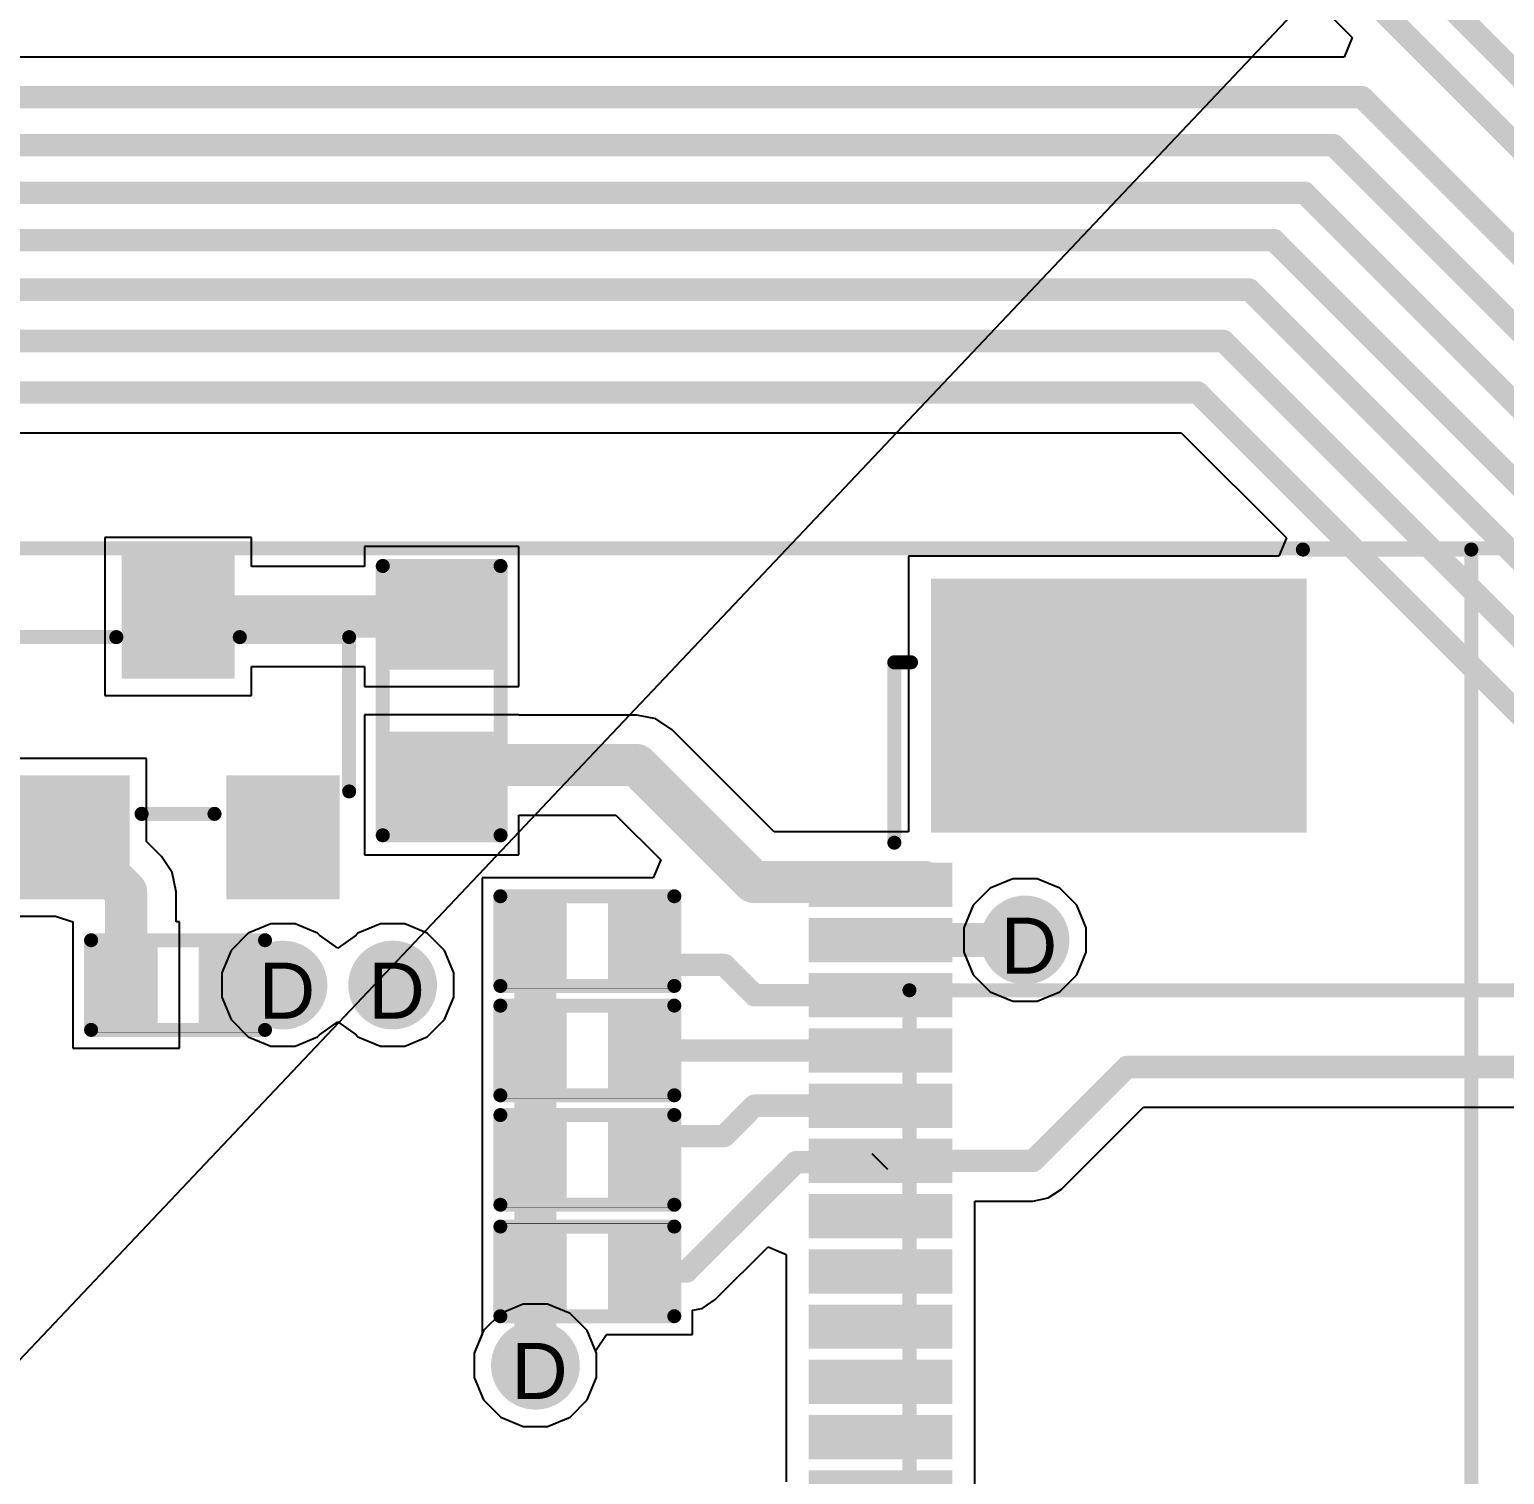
# Model space of a CAD drawing. Header units: inches. Extents: x 0 to 5032, y 0 to 5323.
# Drawn here: x 44.05 to 57.4, y 48.3 to 61.39 of the extents above; entities that cross this region are included whole.
import ezdxf

# ---------------------------------------------------------------- set-up
doc = ezdxf.new("R2010")
doc.units = ezdxf.units.IN
for name, color, linetype in [('Bottom Layer', 5, 'Continuous'), ('Bottom Solder', 6, 'Continuous'), ('Dimension', 6, 'Continuous'), ('Drill Drawing', 1, 'Continuous'), ('Layer 1', 16, 'Continuous'), ('Layer 2', 76, 'Continuous'), ('Top Layer', 1, 'Continuous'), ('Top Overlay', 2, 'Continuous'), ('Top Paste', 8, 'Continuous'), ('Top Solder', 216, 'Continuous'), ('Via Holes', 16, 'Continuous')]:
    doc.layers.add(name, color=color, linetype=linetype)
doc.styles.add('Arial', font='', dxfattribs={"height": 0.2})
doc.styles.get('Arial').set_extended_font_data('Arial')

# ---------------------------------------------------------------- blocks, each defined once
blk = doc.blocks.new('R___0402_382')
at = {"layer": 'Top Layer'}
for points in [[(-0.699, -0.318), (-0.699, 0.318), (-0.241, 0.318), (-0.241, -0.318)], [(0.241, -0.318), (0.241, 0.318), (0.699, 0.318), (0.699, -0.318)]]:
    blk.add_hatch(color=1, dxfattribs=at).paths.add_polyline_path(points)
at = {"layer": 'Top Paste'}
for points in [[(-0.699, -0.318), (-0.699, 0.318), (-0.241, 0.318), (-0.241, -0.318)], [(0.241, -0.318), (0.241, 0.318), (0.699, 0.318), (0.699, -0.318)]]:
    blk.add_hatch(color=8, dxfattribs=at).paths.add_polyline_path(points)
at = {"layer": 'Top Solder'}
for points in [[(-0.754, -0.373), (-0.754, 0.373), (-0.186, 0.373), (-0.186, -0.373)], [(0.186, -0.373), (0.186, 0.373), (0.754, 0.373), (0.754, -0.373)]]:
    blk.add_hatch(color=216, dxfattribs=at).paths.add_polyline_path(points)
at = {"layer": 'Top Overlay'}
for points in [[(-0.787, -0.406, 0.127, 0.127, 0), (-0.787, 0.406, 0.127, 0.127, 0)], [(-0.787, 0.406, 0.127, 0.127, 0), (0.787, 0.406, 0.127, 0.127, 0)], [(0.787, -0.406, 0.127, 0.127, 0), (0.787, 0.406, 0.127, 0.127, 0)], [(-0.787, -0.406, 0.127, 0.127, 0), (0.787, -0.406, 0.127, 0.127, 0)], [(-0.813, -0.432, 0.00323, 0.00323, 0), (0.813, -0.432, 0.00323, 0.00323, 0)]]:
    blk.add_lwpolyline(points, format="xyseb", dxfattribs=at)
for points in [[(-0.819, 0.406, 0.0635, 0.0635, 1), (-0.756, 0.406, 0.0635, 0.0635, 1)], [(-0.819, 0.406, 0.0635, 0.0635, 1), (-0.756, 0.406, 0.0635, 0.0635, 1)], [(0.756, 0.406, 0.0635, 0.0635, 1), (0.819, 0.406, 0.0635, 0.0635, 1)], [(0.756, 0.406, 0.0635, 0.0635, 1), (0.819, 0.406, 0.0635, 0.0635, 1)], [(-0.819, -0.406, 0.0635, 0.0635, 1), (-0.756, -0.406, 0.0635, 0.0635, 1)], [(-0.819, -0.406, 0.0635, 0.0635, 1), (-0.756, -0.406, 0.0635, 0.0635, 1)], [(0.756, -0.406, 0.0635, 0.0635, 1), (0.819, -0.406, 0.0635, 0.0635, 1)], [(0.756, -0.406, 0.0635, 0.0635, 1), (0.819, -0.406, 0.0635, 0.0635, 1)], [(-0.814, -0.432, 0.00161, 0.00161, 1), (-0.812, -0.432, 0.00161, 0.00161, 1)], [(0.812, -0.432, 0.00161, 0.00161, 1), (0.814, -0.432, 0.00161, 0.00161, 1)]]:
    blk.add_lwpolyline(points, format="xyseb", close=True, dxfattribs=at)
blk = doc.blocks.new('R___0603_387')
at = {"layer": 'Top Layer'}
for points in [[(-0.381, 0.4445), (-0.381, -0.4445), (-1.143, -0.4445), (-1.143, 0.4445)], [(1.143, 0.4445), (1.143, -0.4445), (0.381, -0.4445), (0.381, 0.4445)]]:
    blk.add_hatch(color=1, dxfattribs=at).paths.add_polyline_path(points)
at = {"layer": 'Top Paste'}
for points in [[(-0.381, 0.4445), (-0.381, -0.4445), (-1.143, -0.4445), (-1.143, 0.4445)], [(1.143, 0.4445), (1.143, -0.4445), (0.381, -0.4445), (0.381, 0.4445)]]:
    blk.add_hatch(color=8, dxfattribs=at).paths.add_polyline_path(points)
at = {"layer": 'Top Solder'}
for points in [[(-0.2794, 0.5461), (-0.2794, -0.5461), (-1.2446, -0.5461), (-1.2446, 0.5461)], [(1.2446, 0.5461), (1.2446, -0.5461), (0.2794, -0.5461), (0.2794, 0.5461)]]:
    blk.add_hatch(color=216, dxfattribs=at).paths.add_polyline_path(points)
at = {"layer": 'Top Overlay'}
for points in [[(1.2192, 0.5334, 0.127, 0.127, 0), (-1.2192, 0.5334, 0.127, 0.127, 0)], [(-1.2192, -0.5334, 0.127, 0.127, 0), (-1.2192, 0.5334, 0.127, 0.127, 0)], [(1.2192, -0.5334, 0.127, 0.127, 0), (1.2192, 0.5334, 0.127, 0.127, 0)], [(1.2192, -0.5334, 0.127, 0.127, 0), (-1.2192, -0.5334, 0.127, 0.127, 0)]]:
    blk.add_lwpolyline(points, format="xyseb", dxfattribs=at)
for points in [[(-1.25095, 0.5334, 0.0635, 0.0635, 1), (-1.18745, 0.5334, 0.0635, 0.0635, 1)], [(-1.25095, 0.5334, 0.0635, 0.0635, 1), (-1.18745, 0.5334, 0.0635, 0.0635, 1)], [(1.18745, 0.5334, 0.0635, 0.0635, 1), (1.25095, 0.5334, 0.0635, 0.0635, 1)], [(1.18745, 0.5334, 0.0635, 0.0635, 1), (1.25095, 0.5334, 0.0635, 0.0635, 1)], [(-1.25095, -0.5334, 0.0635, 0.0635, 1), (-1.18745, -0.5334, 0.0635, 0.0635, 1)], [(-1.25095, -0.5334, 0.0635, 0.0635, 1), (-1.18745, -0.5334, 0.0635, 0.0635, 1)], [(1.18745, -0.5334, 0.0635, 0.0635, 1), (1.25095, -0.5334, 0.0635, 0.0635, 1)], [(1.18745, -0.5334, 0.0635, 0.0635, 1), (1.25095, -0.5334, 0.0635, 0.0635, 1)]]:
    blk.add_lwpolyline(points, format="xyseb", close=True, dxfattribs=at)
blk = doc.blocks.new('R___0402_389')
at = {"layer": 'Top Layer'}
for points in [[(-0.699, -0.318), (-0.699, 0.318), (-0.241, 0.318), (-0.241, -0.318)], [(0.241, -0.318), (0.241, 0.318), (0.699, 0.318), (0.699, -0.318)]]:
    blk.add_hatch(color=1, dxfattribs=at).paths.add_polyline_path(points)
at = {"layer": 'Top Paste'}
for points in [[(-0.699, -0.318), (-0.699, 0.318), (-0.241, 0.318), (-0.241, -0.318)], [(0.241, -0.318), (0.241, 0.318), (0.699, 0.318), (0.699, -0.318)]]:
    blk.add_hatch(color=8, dxfattribs=at).paths.add_polyline_path(points)
at = {"layer": 'Top Solder'}
for points in [[(-0.754, -0.373), (-0.754, 0.373), (-0.186, 0.373), (-0.186, -0.373)], [(0.186, -0.373), (0.186, 0.373), (0.754, 0.373), (0.754, -0.373)]]:
    blk.add_hatch(color=216, dxfattribs=at).paths.add_polyline_path(points)
at = {"layer": 'Top Overlay'}
for points in [[(-0.787, -0.406, 0.127, 0.127, 0), (-0.787, 0.406, 0.127, 0.127, 0)], [(-0.787, 0.406, 0.127, 0.127, 0), (0.787, 0.406, 0.127, 0.127, 0)], [(0.787, -0.406, 0.127, 0.127, 0), (0.787, 0.406, 0.127, 0.127, 0)], [(-0.787, -0.406, 0.127, 0.127, 0), (0.787, -0.406, 0.127, 0.127, 0)], [(-0.813, -0.432, 0.00323, 0.00323, 0), (0.813, -0.432, 0.00323, 0.00323, 0)]]:
    blk.add_lwpolyline(points, format="xyseb", dxfattribs=at)
for points in [[(-0.819, 0.406, 0.0635, 0.0635, 1), (-0.756, 0.406, 0.0635, 0.0635, 1)], [(-0.819, 0.406, 0.0635, 0.0635, 1), (-0.756, 0.406, 0.0635, 0.0635, 1)], [(0.756, 0.406, 0.0635, 0.0635, 1), (0.819, 0.406, 0.0635, 0.0635, 1)], [(0.756, 0.406, 0.0635, 0.0635, 1), (0.819, 0.406, 0.0635, 0.0635, 1)], [(-0.819, -0.406, 0.0635, 0.0635, 1), (-0.756, -0.406, 0.0635, 0.0635, 1)], [(-0.819, -0.406, 0.0635, 0.0635, 1), (-0.756, -0.406, 0.0635, 0.0635, 1)], [(0.756, -0.406, 0.0635, 0.0635, 1), (0.819, -0.406, 0.0635, 0.0635, 1)], [(0.756, -0.406, 0.0635, 0.0635, 1), (0.819, -0.406, 0.0635, 0.0635, 1)], [(-0.814, -0.432, 0.00161, 0.00161, 1), (-0.812, -0.432, 0.00161, 0.00161, 1)], [(0.812, -0.432, 0.00161, 0.00161, 1), (0.814, -0.432, 0.00161, 0.00161, 1)]]:
    blk.add_lwpolyline(points, format="xyseb", close=True, dxfattribs=at)
blk = doc.blocks.new('R___0402_390')
at = {"layer": 'Top Layer'}
for points in [[(-0.699, -0.318), (-0.699, 0.318), (-0.241, 0.318), (-0.241, -0.318)], [(0.241, -0.318), (0.241, 0.318), (0.699, 0.318), (0.699, -0.318)]]:
    blk.add_hatch(color=1, dxfattribs=at).paths.add_polyline_path(points)
at = {"layer": 'Top Paste'}
for points in [[(-0.699, -0.318), (-0.699, 0.318), (-0.241, 0.318), (-0.241, -0.318)], [(0.241, -0.318), (0.241, 0.318), (0.699, 0.318), (0.699, -0.318)]]:
    blk.add_hatch(color=8, dxfattribs=at).paths.add_polyline_path(points)
at = {"layer": 'Top Solder'}
for points in [[(-0.754, -0.373), (-0.754, 0.373), (-0.186, 0.373), (-0.186, -0.373)], [(0.186, -0.373), (0.186, 0.373), (0.754, 0.373), (0.754, -0.373)]]:
    blk.add_hatch(color=216, dxfattribs=at).paths.add_polyline_path(points)
at = {"layer": 'Top Overlay'}
for points in [[(-0.787, -0.406, 0.127, 0.127, 0), (-0.787, 0.406, 0.127, 0.127, 0)], [(-0.787, 0.406, 0.127, 0.127, 0), (0.787, 0.406, 0.127, 0.127, 0)], [(0.787, -0.406, 0.127, 0.127, 0), (0.787, 0.406, 0.127, 0.127, 0)], [(-0.787, -0.406, 0.127, 0.127, 0), (0.787, -0.406, 0.127, 0.127, 0)], [(-0.813, -0.432, 0.00323, 0.00323, 0), (0.813, -0.432, 0.00323, 0.00323, 0)]]:
    blk.add_lwpolyline(points, format="xyseb", dxfattribs=at)
for points in [[(-0.819, 0.406, 0.0635, 0.0635, 1), (-0.756, 0.406, 0.0635, 0.0635, 1)], [(-0.819, 0.406, 0.0635, 0.0635, 1), (-0.756, 0.406, 0.0635, 0.0635, 1)], [(0.756, 0.406, 0.0635, 0.0635, 1), (0.819, 0.406, 0.0635, 0.0635, 1)], [(0.756, 0.406, 0.0635, 0.0635, 1), (0.819, 0.406, 0.0635, 0.0635, 1)], [(-0.819, -0.406, 0.0635, 0.0635, 1), (-0.756, -0.406, 0.0635, 0.0635, 1)], [(-0.819, -0.406, 0.0635, 0.0635, 1), (-0.756, -0.406, 0.0635, 0.0635, 1)], [(0.756, -0.406, 0.0635, 0.0635, 1), (0.819, -0.406, 0.0635, 0.0635, 1)], [(0.756, -0.406, 0.0635, 0.0635, 1), (0.819, -0.406, 0.0635, 0.0635, 1)], [(-0.814, -0.432, 0.00161, 0.00161, 1), (-0.812, -0.432, 0.00161, 0.00161, 1)], [(0.812, -0.432, 0.00161, 0.00161, 1), (0.814, -0.432, 0.00161, 0.00161, 1)]]:
    blk.add_lwpolyline(points, format="xyseb", close=True, dxfattribs=at)
blk = doc.blocks.new('R___0402_391')
at = {"layer": 'Top Layer'}
for points in [[(-0.699, -0.318), (-0.699, 0.318), (-0.241, 0.318), (-0.241, -0.318)], [(0.241, -0.318), (0.241, 0.318), (0.699, 0.318), (0.699, -0.318)]]:
    blk.add_hatch(color=1, dxfattribs=at).paths.add_polyline_path(points)
at = {"layer": 'Top Paste'}
for points in [[(-0.699, -0.318), (-0.699, 0.318), (-0.241, 0.318), (-0.241, -0.318)], [(0.241, -0.318), (0.241, 0.318), (0.699, 0.318), (0.699, -0.318)]]:
    blk.add_hatch(color=8, dxfattribs=at).paths.add_polyline_path(points)
at = {"layer": 'Top Solder'}
for points in [[(-0.754, -0.373), (-0.754, 0.373), (-0.186, 0.373), (-0.186, -0.373)], [(0.186, -0.373), (0.186, 0.373), (0.754, 0.373), (0.754, -0.373)]]:
    blk.add_hatch(color=216, dxfattribs=at).paths.add_polyline_path(points)
at = {"layer": 'Top Overlay'}
for points in [[(-0.787, -0.406, 0.127, 0.127, 0), (-0.787, 0.406, 0.127, 0.127, 0)], [(-0.787, 0.406, 0.127, 0.127, 0), (0.787, 0.406, 0.127, 0.127, 0)], [(0.787, -0.406, 0.127, 0.127, 0), (0.787, 0.406, 0.127, 0.127, 0)], [(-0.787, -0.406, 0.127, 0.127, 0), (0.787, -0.406, 0.127, 0.127, 0)], [(-0.813, -0.432, 0.00323, 0.00323, 0), (0.813, -0.432, 0.00323, 0.00323, 0)]]:
    blk.add_lwpolyline(points, format="xyseb", dxfattribs=at)
for points in [[(-0.819, 0.406, 0.0635, 0.0635, 1), (-0.756, 0.406, 0.0635, 0.0635, 1)], [(-0.819, 0.406, 0.0635, 0.0635, 1), (-0.756, 0.406, 0.0635, 0.0635, 1)], [(0.756, 0.406, 0.0635, 0.0635, 1), (0.819, 0.406, 0.0635, 0.0635, 1)], [(0.756, 0.406, 0.0635, 0.0635, 1), (0.819, 0.406, 0.0635, 0.0635, 1)], [(-0.819, -0.406, 0.0635, 0.0635, 1), (-0.756, -0.406, 0.0635, 0.0635, 1)], [(-0.819, -0.406, 0.0635, 0.0635, 1), (-0.756, -0.406, 0.0635, 0.0635, 1)], [(0.756, -0.406, 0.0635, 0.0635, 1), (0.819, -0.406, 0.0635, 0.0635, 1)], [(0.756, -0.406, 0.0635, 0.0635, 1), (0.819, -0.406, 0.0635, 0.0635, 1)], [(-0.814, -0.432, 0.00161, 0.00161, 1), (-0.812, -0.432, 0.00161, 0.00161, 1)], [(0.812, -0.432, 0.00161, 0.00161, 1), (0.814, -0.432, 0.00161, 0.00161, 1)]]:
    blk.add_lwpolyline(points, format="xyseb", close=True, dxfattribs=at)
blk = doc.blocks.new('R___0402_392')
at = {"layer": 'Top Layer'}
for points in [[(-0.699, -0.318), (-0.699, 0.318), (-0.241, 0.318), (-0.241, -0.318)], [(0.241, -0.318), (0.241, 0.318), (0.699, 0.318), (0.699, -0.318)]]:
    blk.add_hatch(color=1, dxfattribs=at).paths.add_polyline_path(points)
at = {"layer": 'Top Paste'}
for points in [[(-0.699, -0.318), (-0.699, 0.318), (-0.241, 0.318), (-0.241, -0.318)], [(0.241, -0.318), (0.241, 0.318), (0.699, 0.318), (0.699, -0.318)]]:
    blk.add_hatch(color=8, dxfattribs=at).paths.add_polyline_path(points)
at = {"layer": 'Top Solder'}
for points in [[(-0.754, -0.373), (-0.754, 0.373), (-0.186, 0.373), (-0.186, -0.373)], [(0.186, -0.373), (0.186, 0.373), (0.754, 0.373), (0.754, -0.373)]]:
    blk.add_hatch(color=216, dxfattribs=at).paths.add_polyline_path(points)
at = {"layer": 'Top Overlay'}
for points in [[(-0.787, 0.406, 0.127, 0.127, 0), (-0.787, -0.406, 0.127, 0.127, 0)], [(0.787, 0.406, 0.127, 0.127, 0), (-0.787, 0.406, 0.127, 0.127, 0)], [(0.787, 0.406, 0.127, 0.127, 0), (0.787, -0.406, 0.127, 0.127, 0)], [(0.787, -0.406, 0.127, 0.127, 0), (-0.787, -0.406, 0.127, 0.127, 0)], [(0.813, -0.432, 0.00323, 0.00323, 0), (-0.813, -0.432, 0.00323, 0.00323, 0)]]:
    blk.add_lwpolyline(points, format="xyseb", dxfattribs=at)
for points in [[(-0.819, 0.406, 0.0635, 0.0635, 1), (-0.756, 0.406, 0.0635, 0.0635, 1)], [(-0.819, 0.406, 0.0635, 0.0635, 1), (-0.756, 0.406, 0.0635, 0.0635, 1)], [(0.756, 0.406, 0.0635, 0.0635, 1), (0.819, 0.406, 0.0635, 0.0635, 1)], [(0.756, 0.406, 0.0635, 0.0635, 1), (0.819, 0.406, 0.0635, 0.0635, 1)], [(-0.819, -0.406, 0.0635, 0.0635, 1), (-0.756, -0.406, 0.0635, 0.0635, 1)], [(-0.819, -0.406, 0.0635, 0.0635, 1), (-0.756, -0.406, 0.0635, 0.0635, 1)], [(0.756, -0.406, 0.0635, 0.0635, 1), (0.819, -0.406, 0.0635, 0.0635, 1)], [(0.756, -0.406, 0.0635, 0.0635, 1), (0.819, -0.406, 0.0635, 0.0635, 1)], [(-0.814, -0.432, 0.00161, 0.00161, 1), (-0.812, -0.432, 0.00161, 0.00161, 1)], [(0.812, -0.432, 0.00161, 0.00161, 1), (0.814, -0.432, 0.00161, 0.00161, 1)]]:
    blk.add_lwpolyline(points, format="xyseb", close=True, dxfattribs=at)
blk = doc.blocks.new('S___23_423')
at = {"layer": 'Top Layer'}
for points in [[(-0.41, 1.46), (0.41, 1.46), (0.41, 0.54), (-0.41, 0.54)], [(-1.36, -0.54), (-0.54, -0.54), (-0.54, -1.46), (-1.36, -1.46)], [(0.54, -0.54), (1.36, -0.54), (1.36, -1.46), (0.54, -1.46)]]:
    blk.add_hatch(color=1, dxfattribs=at).paths.add_polyline_path(points)
at = {"layer": 'Top Paste'}
for points in [[(-0.41, 1.46), (0.41, 1.46), (0.41, 0.54), (-0.41, 0.54)], [(-1.36, -0.54), (-0.54, -0.54), (-0.54, -1.46), (-1.36, -1.46)], [(0.54, -0.54), (1.36, -0.54), (1.36, -1.46), (0.54, -1.46)]]:
    blk.add_hatch(color=8, dxfattribs=at).paths.add_polyline_path(points)
at = {"layer": 'Top Solder'}
for points in [[(-0.512, 1.562), (0.512, 1.562), (0.512, 0.438), (-0.512, 0.438)], [(-1.462, -0.438), (-0.438, -0.438), (-0.438, -1.562), (-1.462, -1.562)], [(0.438, -0.438), (1.462, -0.438), (1.462, -1.562), (0.438, -1.562)]]:
    blk.add_hatch(color=216, dxfattribs=at).paths.add_polyline_path(points)
at = {"layer": 'Top Overlay'}
for points in [[(-1.549, -0.584, 0.127, 0.127, 0), (-1.549, 0.813, 0.127, 0.127, 0)], [(-1.549, 0.813, 0.127, 0.127, 0), (-0.559, 0.813, 0.127, 0.127, 0)], [(0.559, 0.813, 0.127, 0.127, 0), (1.549, 0.813, 0.127, 0.127, 0)], [(1.549, -0.584, 0.127, 0.127, 0), (1.549, 0.813, 0.127, 0.127, 0)], [(-0.33, -0.787, 0.127, 0.127, 0), (0.33, -0.787, 0.127, 0.127, 0)], [(-1.676, -1.041, 0.127, 0.127, 0), (-1.549, -1.168, 0.127, 0.127, 0)], [(-1.676, -1.295, 0.127, 0.127, 0), (-1.676, -1.041, 0.127, 0.127, 0)], [(-1.676, -1.295, 0.127, 0.127, 0), (-1.549, -1.168, 0.127, 0.127, 0)]]:
    blk.add_lwpolyline(points, format="xyseb", dxfattribs=at)
for points in [[(-1.581, 0.813, 0.0635, 0.0635, 1), (-1.518, 0.813, 0.0635, 0.0635, 1)], [(-1.581, 0.813, 0.0635, 0.0635, 1), (-1.518, 0.813, 0.0635, 0.0635, 1)], [(-0.591, 0.813, 0.0635, 0.0635, 1), (-0.527, 0.813, 0.0635, 0.0635, 1)], [(0.527, 0.813, 0.0635, 0.0635, 1), (0.591, 0.813, 0.0635, 0.0635, 1)], [(1.518, 0.813, 0.0635, 0.0635, 1), (1.581, 0.813, 0.0635, 0.0635, 1)], [(1.518, 0.813, 0.0635, 0.0635, 1), (1.581, 0.813, 0.0635, 0.0635, 1)], [(-1.581, -0.584, 0.0635, 0.0635, 1), (-1.518, -0.584, 0.0635, 0.0635, 1)], [(1.518, -0.584, 0.0635, 0.0635, 1), (1.581, -0.584, 0.0635, 0.0635, 1)], [(-0.362, -0.787, 0.0635, 0.0635, 1), (-0.298, -0.787, 0.0635, 0.0635, 1)], [(0.298, -0.787, 0.0635, 0.0635, 1), (0.362, -0.787, 0.0635, 0.0635, 1)], [(-1.708, -1.041, 0.0635, 0.0635, 1), (-1.645, -1.041, 0.0635, 0.0635, 1)], [(-1.708, -1.041, 0.0635, 0.0635, 1), (-1.645, -1.041, 0.0635, 0.0635, 1)], [(-1.581, -1.168, 0.0635, 0.0635, 1), (-1.518, -1.168, 0.0635, 0.0635, 1)], [(-1.581, -1.168, 0.0635, 0.0635, 1), (-1.518, -1.168, 0.0635, 0.0635, 1)], [(-1.708, -1.295, 0.0635, 0.0635, 1), (-1.645, -1.295, 0.0635, 0.0635, 1)], [(-1.708, -1.295, 0.0635, 0.0635, 1), (-1.645, -1.295, 0.0635, 0.0635, 1)]]:
    blk.add_lwpolyline(points, format="xyseb", close=True, dxfattribs=at)
blk = doc.blocks.new('AFC07_S32ECA_00_430')
at = {"layer": 'Top Layer'}
for points in [[(2.615, 1.679), (2.915, 1.679), (2.915, 0.48), (2.615, 0.48)], [(3.115, 1.679), (3.415, 1.679), (3.415, 0.48), (3.115, 0.48)], [(3.615, 1.679), (3.915, 1.679), (3.915, 0.48), (3.615, 0.48)], [(4.115, 1.679), (4.415, 1.679), (4.415, 0.48), (4.115, 0.48)], [(4.615, 1.679), (4.915, 1.679), (4.915, 0.48), (4.615, 0.48)], [(5.115, 1.679), (5.415, 1.679), (5.415, 0.48), (5.115, 0.48)], [(5.615, 1.679), (5.915, 1.679), (5.915, 0.48), (5.615, 0.48)], [(6.115, 1.679), (6.415, 1.679), (6.415, 0.48), (6.115, 0.48)], [(6.615, 1.679), (6.915, 1.679), (6.915, 0.48), (6.615, 0.48)], [(7.115, 1.679), (7.415, 1.679), (7.415, 0.48), (7.115, 0.48)], [(7.615, 1.679), (7.915, 1.679), (7.915, 0.48), (7.615, 0.48)], [(8.286, 0.57), (10.486, 0.57), (10.486, -2.729), (8.286, -2.729)]]:
    blk.add_hatch(color=1, dxfattribs=at).paths.add_polyline_path(points)
at = {"layer": 'Top Paste'}
for points in [[(2.615, 1.679), (2.915, 1.679), (2.915, 0.48), (2.615, 0.48)], [(3.115, 1.679), (3.415, 1.679), (3.415, 0.48), (3.115, 0.48)], [(3.615, 1.679), (3.915, 1.679), (3.915, 0.48), (3.615, 0.48)], [(4.115, 1.679), (4.415, 1.679), (4.415, 0.48), (4.115, 0.48)], [(4.615, 1.679), (4.915, 1.679), (4.915, 0.48), (4.615, 0.48)], [(5.115, 1.679), (5.415, 1.679), (5.415, 0.48), (5.115, 0.48)], [(5.615, 1.679), (5.915, 1.679), (5.915, 0.48), (5.615, 0.48)], [(6.115, 1.679), (6.415, 1.679), (6.415, 0.48), (6.115, 0.48)], [(6.615, 1.679), (6.915, 1.679), (6.915, 0.48), (6.615, 0.48)], [(7.115, 1.679), (7.415, 1.679), (7.415, 0.48), (7.115, 0.48)], [(7.615, 1.679), (7.915, 1.679), (7.915, 0.48), (7.615, 0.48)], [(8.286, 0.57), (10.486, 0.57), (10.486, -2.729), (8.286, -2.729)]]:
    blk.add_hatch(color=8, dxfattribs=at).paths.add_polyline_path(points)
at = {"layer": 'Top Solder'}
for points in [[(2.064, 1.73), (2.465, 1.73), (2.465, 0.429), (2.064, 0.429)], [(2.564, 1.73), (2.965, 1.73), (2.965, 0.429), (2.564, 0.429)], [(3.064, 1.73), (3.465, 1.73), (3.465, 0.429), (3.064, 0.429)], [(3.564, 1.73), (3.965, 1.73), (3.965, 0.429), (3.564, 0.429)], [(4.064, 1.73), (4.465, 1.73), (4.465, 0.429), (4.064, 0.429)], [(4.564, 1.73), (4.965, 1.73), (4.965, 0.429), (4.564, 0.429)], [(5.064, 1.73), (5.465, 1.73), (5.465, 0.429), (5.064, 0.429)], [(5.564, 1.73), (5.965, 1.73), (5.965, 0.429), (5.564, 0.429)], [(6.064, 1.73), (6.465, 1.73), (6.465, 0.429), (6.064, 0.429)], [(6.564, 1.73), (6.965, 1.73), (6.965, 0.429), (6.564, 0.429)], [(7.064, 1.73), (7.465, 1.73), (7.465, 0.429), (7.064, 0.429)], [(7.564, 1.73), (7.965, 1.73), (7.965, 0.429), (7.564, 0.429)], [(8.236, 0.621), (10.537, 0.621), (10.537, -2.78), (8.236, -2.78)]]:
    blk.add_hatch(color=216, dxfattribs=at).paths.add_polyline_path(points)
at = {"layer": 'Top Overlay'}
for points in [[(8.146, 0.953, 0.127, 0.127, 0), (9.779, 0.953, 0.127, 0.127, 0)], [(9.779, 0.953, 0.127, 0.127, 0), (9.779, 0.802, 0.127, 0.127, 0)], [(10.8, -2.746, 0.127, 0.127, 0), (10.8, -4.271, 0.127, 0.127, 0)], [(-10.8, -4.271, 0.127, 0.127, 0), (10.8, -4.271, 0.127, 0.127, 0)]]:
    blk.add_lwpolyline(points, format="xyseb", dxfattribs=at)
for points in [[(8.114, 0.953, 0.0635, 0.0635, 1), (8.177, 0.953, 0.0635, 0.0635, 1)], [(9.747, 0.953, 0.0635, 0.0635, 1), (9.811, 0.953, 0.0635, 0.0635, 1)], [(9.747, 0.953, 0.0635, 0.0635, 1), (9.811, 0.953, 0.0635, 0.0635, 1)], [(9.747, 0.802, 0.0635, 0.0635, 1), (9.811, 0.802, 0.0635, 0.0635, 1)], [(10.768, -2.746, 0.0635, 0.0635, 1), (10.832, -2.746, 0.0635, 0.0635, 1)], [(10.768, -4.271, 0.0635, 0.0635, 1), (10.832, -4.271, 0.0635, 0.0635, 1)], [(10.768, -4.271, 0.0635, 0.0635, 1), (10.832, -4.271, 0.0635, 0.0635, 1)]]:
    blk.add_lwpolyline(points, format="xyseb", close=True, dxfattribs=at)

msp = doc.modelspace()

# ---------------------------------------------------------------- hatches: boundary and pattern name
at = {"layer": 'Bottom Layer'}
h = msp.add_hatch(color=5, dxfattribs=at)
edge = h.paths.add_edge_path()
edge.add_arc((53.061, 53.143), 0.3, 0, 360)
h = msp.add_hatch(color=5, dxfattribs=at)
edge = h.paths.add_edge_path()
edge.add_arc((46.342, 52.735), 0.3, 0, 360)
h = msp.add_hatch(color=5, dxfattribs=at)
edge = h.paths.add_edge_path()
edge.add_arc((47.335, 52.735), 0.3, 0, 360)
h = msp.add_hatch(color=5, dxfattribs=at)
edge = h.paths.add_edge_path()
edge.add_arc((48.628, 49.293), 0.3, 0, 360)
at = {"layer": 'Bottom Solder'}
h = msp.add_hatch(color=6, dxfattribs=at)
edge = h.paths.add_edge_path()
edge.add_arc((53.061, 53.143), 0.402, 0, 360)
h = msp.add_hatch(color=6, dxfattribs=at)
edge = h.paths.add_edge_path()
edge.add_arc((46.342, 52.735), 0.402, 0, 360)
h = msp.add_hatch(color=6, dxfattribs=at)
edge = h.paths.add_edge_path()
edge.add_arc((47.335, 52.735), 0.402, 0, 360)
h = msp.add_hatch(color=6, dxfattribs=at)
edge = h.paths.add_edge_path()
edge.add_arc((48.628, 49.293), 0.402, 0, 360)
at = {"layer": 'Layer 1'}
h = msp.add_hatch(color=16, dxfattribs=at)
edge = h.paths.add_edge_path()
edge.add_arc((53.061, 53.143), 0.3, 0, 360)
h = msp.add_hatch(color=16, dxfattribs=at)
edge = h.paths.add_edge_path()
edge.add_arc((46.342, 52.735), 0.3, 0, 360)
h = msp.add_hatch(color=16, dxfattribs=at)
edge = h.paths.add_edge_path()
edge.add_arc((47.335, 52.735), 0.3, 0, 360)
h = msp.add_hatch(color=16, dxfattribs=at)
edge = h.paths.add_edge_path()
edge.add_arc((48.628, 49.293), 0.3, 0, 360)
at = {"layer": 'Layer 2'}
h = msp.add_hatch(color=76, dxfattribs=at)
edge = h.paths.add_edge_path()
edge.add_arc((53.061, 53.143), 0.3, 0, 360)
h = msp.add_hatch(color=76, dxfattribs=at)
edge = h.paths.add_edge_path()
edge.add_arc((46.342, 52.735), 0.3, 0, 360)
h = msp.add_hatch(color=76, dxfattribs=at)
edge = h.paths.add_edge_path()
edge.add_arc((47.335, 52.735), 0.3, 0, 360)
h = msp.add_hatch(color=76, dxfattribs=at)
edge = h.paths.add_edge_path()
edge.add_arc((48.628, 49.293), 0.3, 0, 360)
at = {"layer": 'Top Layer'}
h = msp.add_hatch(color=1, dxfattribs=at)
edge = h.paths.add_edge_path()
edge.add_arc((53.061, 53.143), 0.3, 0, 360)
h = msp.add_hatch(color=1, dxfattribs=at)
edge = h.paths.add_edge_path()
edge.add_arc((46.342, 52.735), 0.3, 0, 360)
h = msp.add_hatch(color=1, dxfattribs=at)
edge = h.paths.add_edge_path()
edge.add_arc((47.335, 52.735), 0.3, 0, 360)
h = msp.add_hatch(color=1, dxfattribs=at)
edge = h.paths.add_edge_path()
edge.add_arc((48.628, 49.293), 0.3, 0, 360)
at = {"layer": 'Top Solder'}
h = msp.add_hatch(color=216, dxfattribs=at)
edge = h.paths.add_edge_path()
edge.add_arc((53.061, 53.143), 0.402, 0, 360)
h = msp.add_hatch(color=216, dxfattribs=at)
edge = h.paths.add_edge_path()
edge.add_arc((46.342, 52.735), 0.402, 0, 360)
h = msp.add_hatch(color=216, dxfattribs=at)
edge = h.paths.add_edge_path()
edge.add_arc((47.335, 52.735), 0.402, 0, 360)
h = msp.add_hatch(color=216, dxfattribs=at)
edge = h.paths.add_edge_path()
edge.add_arc((48.628, 49.293), 0.402, 0, 360)
at = {"layer": 'Via Holes'}
h = msp.add_hatch(color=7, dxfattribs=at)
edge = h.paths.add_edge_path()
edge.add_arc((53.061, 53.143), 0.15, 0, 360)
h = msp.add_hatch(color=7, dxfattribs=at)
edge = h.paths.add_edge_path()
edge.add_arc((46.342, 52.735), 0.15, 0, 360)
h = msp.add_hatch(color=7, dxfattribs=at)
edge = h.paths.add_edge_path()
edge.add_arc((47.335, 52.735), 0.15, 0, 360)
h = msp.add_hatch(color=7, dxfattribs=at)
edge = h.paths.add_edge_path()
edge.add_arc((48.628, 49.293), 0.15, 0, 360)

# ---------------------------------------------------------------- linework, layer by layer
at = {"layer": 'Bottom Layer'}
for p, q in [((52.951, 53.697), (52.747, 53.613)), ((53.171, 53.697), (52.951, 53.697)), ((53.375, 53.613), (53.171, 53.697)), ((52.747, 53.613), (52.591, 53.457)), ((53.531, 53.457), (53.375, 53.613)), ((52.591, 53.457), (52.507, 53.253)), ((53.615, 53.253), (53.531, 53.457)), ((52.507, 53.253), (52.507, 53.033)), ((53.615, 53.033), (53.615, 53.253)), ((52.507, 53.033), (52.591, 52.829)), ((53.531, 52.829), (53.615, 53.033)), ((52.591, 52.829), (52.747, 52.673)), ((53.375, 52.673), (53.531, 52.829)), ((52.747, 52.673), (52.951, 52.589)), ((53.171, 52.589), (53.375, 52.673)), ((52.951, 52.589), (53.171, 52.589)), ((48.517, 49.847), (48.314, 49.763)), ((48.738, 49.847), (48.517, 49.847)), ((48.941, 49.763), (48.738, 49.847)), ((48.314, 49.763), (48.158, 49.607)), ((49.097, 49.607), (48.941, 49.763)), ((48.158, 49.607), (48.074, 49.403)), ((49.182, 49.403), (49.097, 49.607)), ((48.074, 49.403), (48.074, 49.183)), ((49.182, 49.183), (49.182, 49.403)), ((48.074, 49.183), (48.158, 48.979)), ((49.097, 48.979), (49.182, 49.183)), ((48.158, 48.979), (48.314, 48.823)), ((48.941, 48.823), (49.097, 48.979)), ((48.314, 48.823), (48.517, 48.739)), ((48.738, 48.739), (48.941, 48.823)), ((48.517, 48.739), (48.738, 48.739))]:
    msp.add_line(p, q, dxfattribs=at)
at = {"layer": 'Dimension'}
for points in [[(12.495, 56.688, 0.127, 0.127, 0), (97.015, 56.688, 0.127, 0.127, 0)], [(52.015, 52.688, 0.127, 0.127, 0), (97.015, 52.688, 0.127, 0.127, 0)], [(52.015, 42.909, 0.127, 0.127, 0), (52.015, 52.688, 0.127, 0.127, 0)]]:
    msp.add_lwpolyline(points, format="xyseb", dxfattribs=at)
msp.add_lwpolyline([(51.983, 52.688, 0.0635, 0.0635, 1), (52.046, 52.688, 0.0635, 0.0635, 1)], format="xyseb", close=True, dxfattribs=at)
msp.add_lwpolyline([(51.983, 52.688, 0.0635, 0.0635, 1), (52.046, 52.688, 0.0635, 0.0635, 1)], format="xyseb", close=True, dxfattribs=at)
at = {"layer": 'Layer 1'}
for p, q in [((52.951, 53.697), (52.747, 53.613)), ((53.171, 53.697), (52.951, 53.697)), ((53.375, 53.613), (53.171, 53.697)), ((52.747, 53.613), (52.591, 53.457)), ((53.531, 53.457), (53.375, 53.613)), ((52.591, 53.457), (52.507, 53.253)), ((53.615, 53.253), (53.531, 53.457)), ((52.507, 53.253), (52.507, 53.033)), ((53.615, 53.033), (53.615, 53.253)), ((52.507, 53.033), (52.591, 52.829)), ((53.531, 52.829), (53.615, 53.033)), ((52.591, 52.829), (52.747, 52.673)), ((53.375, 52.673), (53.531, 52.829)), ((52.747, 52.673), (52.951, 52.589)), ((53.171, 52.589), (53.375, 52.673)), ((52.951, 52.589), (53.171, 52.589)), ((48.517, 49.847), (48.314, 49.763)), ((48.738, 49.847), (48.517, 49.847)), ((48.941, 49.763), (48.738, 49.847)), ((48.314, 49.763), (48.158, 49.607)), ((49.097, 49.607), (48.941, 49.763)), ((48.158, 49.607), (48.074, 49.403)), ((49.182, 49.403), (49.097, 49.607)), ((48.074, 49.403), (48.074, 49.183)), ((49.182, 49.183), (49.182, 49.403)), ((48.074, 49.183), (48.158, 48.979)), ((49.097, 48.979), (49.182, 49.183)), ((48.158, 48.979), (48.314, 48.823)), ((48.941, 48.823), (49.097, 48.979)), ((48.314, 48.823), (48.517, 48.739)), ((48.738, 48.739), (48.941, 48.823)), ((48.517, 48.739), (48.738, 48.739))]:
    msp.add_line(p, q, dxfattribs=at)
at = {"layer": 'Layer 2'}
for p, q in [((46.028, 53.205), (45.872, 53.049)), ((46.231, 53.289), (46.028, 53.205)), ((46.452, 53.289), (46.231, 53.289)), ((46.655, 53.205), (46.452, 53.289)), ((46.672, 53.188), (46.655, 53.205)), ((46.838, 53.069), (46.672, 53.188)), ((47.004, 53.188), (46.838, 53.069)), ((47.021, 53.205), (47.004, 53.188)), ((47.225, 53.289), (47.021, 53.205)), ((47.445, 53.289), (47.225, 53.289)), ((47.649, 53.205), (47.445, 53.289)), ((47.804, 53.049), (47.649, 53.205)), ((45.872, 53.049), (45.788, 52.846)), ((47.889, 52.846), (47.804, 53.049)), ((45.788, 52.846), (45.788, 52.625)), ((47.889, 52.625), (47.889, 52.846)), ((45.788, 52.625), (45.872, 52.422)), ((47.804, 52.422), (47.889, 52.625)), ((45.872, 52.422), (46.028, 52.266)), ((46.672, 52.283), (46.838, 52.402)), ((46.838, 52.402), (47.004, 52.283)), ((47.649, 52.266), (47.804, 52.422)), ((46.028, 52.266), (46.231, 52.181)), ((46.452, 52.181), (46.655, 52.266)), ((46.655, 52.266), (46.672, 52.283)), ((47.004, 52.283), (47.021, 52.266)), ((47.021, 52.266), (47.225, 52.181)), ((47.445, 52.181), (47.649, 52.266)), ((46.231, 52.181), (46.452, 52.181)), ((47.225, 52.181), (47.445, 52.181))]:
    msp.add_line(p, q, dxfattribs=at)
at = {"layer": 'Top Layer'}
for p, q in [((55.339, 61.999), (56.023, 61.314)), ((56.023, 61.314), (55.95, 61.136)), ((55.95, 61.136), (40.929, 61.136)), ((43.354, 57.736), (54.475, 57.736)), ((54.475, 57.736), (55.428, 56.783)), ((46.056, 56.786), (44.728, 56.786)), ((44.728, 56.786), (44.728, 55.358)), ((46.056, 56.525), (46.056, 56.786)), ((55.428, 56.783), (55.36, 56.619)), ((48.478, 56.707), (47.081, 56.707)), ((47.081, 56.707), (47.081, 56.525)), ((48.478, 55.437), (48.478, 56.707)), ((47.081, 56.525), (46.056, 56.525)), ((55.36, 56.619), (52.007, 56.619)), ((52.007, 56.619), (52.007, 54.122)), ((46.056, 55.358), (46.056, 55.619)), ((46.056, 55.619), (47.081, 55.619)), ((47.081, 55.619), (47.081, 55.437)), ((47.081, 55.437), (48.478, 55.437)), ((44.728, 55.358), (46.056, 55.358)), ((48.478, 55.183), (47.081, 55.183)), ((47.081, 55.183), (47.081, 53.913)), ((48.478, 55.18), (48.478, 55.183)), ((49.545, 55.18), (48.478, 55.18)), ((49.718, 55.146), (49.545, 55.18)), ((49.865, 55.047), (49.718, 55.146)), ((50.791, 54.122), (49.865, 55.047)), ((45.106, 54.786), (43.778, 54.786)), ((45.106, 54.036), (45.106, 54.786)), ((48.478, 53.913), (48.478, 54.274)), ((48.478, 54.274), (49.357, 54.274)), ((49.357, 54.274), (49.762, 53.869)), ((52.007, 54.122), (50.791, 54.122)), ((45.242, 53.9), (45.106, 54.036)), ((45.34, 53.753), (45.242, 53.9)), ((47.081, 53.913), (48.478, 53.913)), ((49.762, 53.869), (49.694, 53.705)), ((45.375, 53.579), (45.34, 53.753)), ((49.694, 53.705), (48.145, 53.705)), ((48.145, 53.705), (48.145, 52.562)), ((45.375, 53.307), (45.375, 53.579)), ((43.778, 53.358), (44.282, 53.358)), ((44.282, 53.358), (44.439, 53.307)), ((44.439, 53.307), (44.439, 52.164)), ((45.404, 53.307), (45.375, 53.307)), ((45.404, 52.164), (45.404, 53.307)), ((48.145, 52.562), (48.145, 51.571)), ((44.439, 52.164), (45.404, 52.164)), ((48.145, 51.571), (48.145, 50.581)), ((53.39, 50.887), (54.134, 51.63)), ((54.134, 51.63), (56.974, 51.63)), ((56.974, 51.63), (97.007, 51.63)), ((53.272, 50.808), (53.39, 50.887)), ((52.606, 49.739), (52.606, 50.78)), ((52.606, 50.78), (53.133, 50.78)), ((53.133, 50.78), (53.272, 50.808)), ((53.133, 50.78), (53.133, 50.78)), ((48.145, 50.581), (48.145, 49.575)), ((50.255, 49.887), (50.734, 50.365)), ((50.734, 50.365), (50.898, 50.297)), ((50.898, 50.297), (50.898, 49.239)), ((50.137, 49.808), (50.255, 49.887)), ((50.05, 49.791), (50.137, 49.808)), ((50.05, 49.571), (50.05, 49.791)), ((52.606, 48.739), (52.606, 49.739)), ((48.145, 49.575), (48.074, 49.403)), ((49.173, 49.424), (49.272, 49.571)), ((49.272, 49.571), (50.05, 49.571)), ((49.182, 49.403), (49.173, 49.424)), ((48.074, 49.403), (48.074, 49.183)), ((49.182, 49.183), (49.182, 49.403)), ((48.074, 49.183), (48.158, 48.979)), ((49.097, 48.979), (49.182, 49.183)), ((50.898, 49.239), (50.898, 48.239)), ((48.158, 48.979), (48.314, 48.823)), ((48.941, 48.823), (49.097, 48.979)), ((48.314, 48.823), (48.517, 48.739)), ((48.738, 48.739), (48.941, 48.823)), ((48.517, 48.739), (48.738, 48.739)), ((52.606, 47.739), (52.606, 48.739))]:
    msp.add_line(p, q, dxfattribs=at)
for points in [[(55.652, 62.849, 0.203, 0.203, 0), (60.983, 57.517, 0.203, 0.203, 0)], [(55.489, 62.361, 0.203, 0.203, 0), (61.032, 56.818, 0.203, 0.203, 0)], [(40.929, 60.773, 0.203, 0.203, 0), (56.113, 60.773, 0.203, 0.203, 0)], [(56.113, 60.773, 0.203, 0.203, 0), (60.877, 56.01, 0.203, 0.203, 0)], [(41.192, 60.338, 0.203, 0.203, 0), (55.856, 60.338, 0.203, 0.203, 0)], [(55.856, 60.338, 0.203, 0.203, 0), (60.717, 55.476, 0.203, 0.203, 0)], [(41.541, 59.908, 0.203, 0.203, 0), (55.592, 59.908, 0.203, 0.203, 0)], [(55.592, 59.908, 0.203, 0.203, 0), (60.645, 54.855, 0.203, 0.203, 0)], [(41.911, 59.478, 0.203, 0.203, 0), (55.316, 59.478, 0.203, 0.203, 0)], [(55.316, 59.478, 0.203, 0.203, 0), (60.541, 54.253, 0.203, 0.203, 0)], [(42.208, 59.031, 0.203, 0.203, 0), (55.092, 59.031, 0.203, 0.203, 0)], [(55.092, 59.031, 0.203, 0.203, 0), (60.457, 53.665, 0.203, 0.203, 0)], [(42.529, 58.566, 0.203, 0.203, 0), (54.858, 58.566, 0.203, 0.203, 0)], [(54.858, 58.566, 0.203, 0.203, 0), (60.38, 53.044, 0.203, 0.203, 0)], [(42.787, 58.099, 0.203, 0.203, 0), (54.625, 58.099, 0.203, 0.203, 0)], [(54.625, 58.099, 0.203, 0.203, 0), (60.213, 52.51, 0.203, 0.203, 0)], [(45.392, 56.072, 0.381, 0.381, 0), (47.779, 56.072, 0.381, 0.381, 0)], [(47.779, 54.548, 0.381, 0.381, 0), (47.958, 54.727, 0.381, 0.381, 0)], [(47.958, 54.727, 0.381, 0.381, 0), (49.545, 54.727, 0.381, 0.381, 0)], [(49.545, 54.727, 0.381, 0.381, 0), (50.603, 53.669, 0.381, 0.381, 0)], [(42.902, 54.072, 0.381, 0.381, 0), (44.442, 54.072, 0.381, 0.381, 0)], [(44.442, 54.022, 0.381, 0.381, 0), (44.442, 54.072, 0.381, 0.381, 0)], [(44.442, 54.022, 0.381, 0.381, 0), (44.661, 53.802, 0.381, 0.381, 0)], [(44.661, 53.802, 0.381, 0.381, 0), (44.699, 53.802, 0.381, 0.381, 0)], [(44.699, 53.802, 0.381, 0.381, 0), (44.922, 53.579, 0.381, 0.381, 0)], [(50.603, 53.669, 0.381, 0.381, 0), (52.148, 53.669, 0.381, 0.381, 0)], [(44.922, 52.735, 0.381, 0.381, 0), (44.922, 53.579, 0.381, 0.381, 0)], [(48.628, 52.143, 0.381, 0.381, 0), (48.628, 53.133, 0.381, 0.381, 0)], [(51.752, 53.143, 0.305, 0.305, 0), (53.061, 53.143, 0.305, 0.305, 0)], [(49.567, 53.045, 0.203, 0.203, 0), (49.567, 53.133, 0.203, 0.203, 0)], [(49.567, 53.045, 0.203, 0.203, 0), (49.694, 52.918, 0.203, 0.203, 0)], [(49.694, 52.918, 0.203, 0.203, 0), (50.337, 52.918, 0.203, 0.203, 0)], [(50.337, 52.918, 0.203, 0.203, 0), (50.611, 52.643, 0.203, 0.203, 0)], [(50.611, 52.643, 0.203, 0.203, 0), (51.752, 52.643, 0.203, 0.203, 0)], [(48.628, 51.152, 0.381, 0.381, 0), (48.628, 52.143, 0.381, 0.381, 0)], [(49.567, 52.143, 0.203, 0.203, 0), (51.752, 52.143, 0.203, 0.203, 0)], [(53.133, 51.143, 0.203, 0.203, 0), (53.983, 51.993, 0.203, 0.203, 0)], [(53.983, 51.993, 0.203, 0.203, 0), (56.974, 51.993, 0.203, 0.203, 0)], [(56.974, 51.993, 0.203, 0.203, 0), (97.007, 51.993, 0.203, 0.203, 0)], [(50.337, 51.368, 0.203, 0.203, 0), (50.611, 51.643, 0.203, 0.203, 0)], [(50.611, 51.643, 0.203, 0.203, 0), (51.752, 51.643, 0.203, 0.203, 0)], [(49.567, 51.241, 0.203, 0.203, 0), (49.694, 51.368, 0.203, 0.203, 0)], [(49.694, 51.368, 0.203, 0.203, 0), (50.337, 51.368, 0.203, 0.203, 0)], [(48.628, 49.293, 0.381, 0.381, 0), (48.628, 51.152, 0.381, 0.381, 0)], [(49.567, 51.152, 0.203, 0.203, 0), (49.567, 51.241, 0.203, 0.203, 0)], [(49.998, 50.143, 0.203, 0.203, 0), (50.988, 51.132, 0.203, 0.203, 0)], [(50.988, 51.132, 0.203, 0.203, 0), (51.741, 51.132, 0.203, 0.203, 0)], [(51.741, 51.132, 0.203, 0.203, 0), (51.752, 51.143, 0.203, 0.203, 0)], [(51.752, 51.143, 0.203, 0.203, 0), (53.133, 51.143, 0.203, 0.203, 0)], [(49.567, 50.143, 0.203, 0.203, 0), (49.998, 50.143, 0.203, 0.203, 0)]]:
    msp.add_lwpolyline(points, format="xyseb", dxfattribs=at)
for points in [[(56.063, 60.773, 0.102, 0.102, 1), (56.164, 60.773, 0.102, 0.102, 1)], [(56.063, 60.773, 0.102, 0.102, 1), (56.164, 60.773, 0.102, 0.102, 1)], [(55.805, 60.338, 0.102, 0.102, 1), (55.907, 60.338, 0.102, 0.102, 1)], [(55.805, 60.338, 0.102, 0.102, 1), (55.907, 60.338, 0.102, 0.102, 1)], [(55.541, 59.908, 0.102, 0.102, 1), (55.643, 59.908, 0.102, 0.102, 1)], [(55.541, 59.908, 0.102, 0.102, 1), (55.643, 59.908, 0.102, 0.102, 1)], [(55.265, 59.478, 0.102, 0.102, 1), (55.367, 59.478, 0.102, 0.102, 1)], [(55.265, 59.478, 0.102, 0.102, 1), (55.367, 59.478, 0.102, 0.102, 1)], [(55.041, 59.031, 0.102, 0.102, 1), (55.143, 59.031, 0.102, 0.102, 1)], [(55.041, 59.031, 0.102, 0.102, 1), (55.143, 59.031, 0.102, 0.102, 1)], [(54.807, 58.566, 0.102, 0.102, 1), (54.909, 58.566, 0.102, 0.102, 1)], [(54.807, 58.566, 0.102, 0.102, 1), (54.909, 58.566, 0.102, 0.102, 1)], [(54.574, 58.099, 0.102, 0.102, 1), (54.676, 58.099, 0.102, 0.102, 1)], [(54.574, 58.099, 0.102, 0.102, 1), (54.676, 58.099, 0.102, 0.102, 1)], [(45.296, 56.072, 0.191, 0.191, 1), (45.487, 56.072, 0.191, 0.191, 1)], [(47.684, 56.072, 0.191, 0.191, 1), (47.875, 56.072, 0.191, 0.191, 1)], [(47.863, 54.727, 0.191, 0.191, 1), (48.053, 54.727, 0.191, 0.191, 1)], [(47.863, 54.727, 0.191, 0.191, 1), (48.053, 54.727, 0.191, 0.191, 1)], [(49.45, 54.727, 0.191, 0.191, 1), (49.64, 54.727, 0.191, 0.191, 1)], [(49.45, 54.727, 0.191, 0.191, 1), (49.64, 54.727, 0.191, 0.191, 1)], [(47.684, 54.548, 0.191, 0.191, 1), (47.875, 54.548, 0.191, 0.191, 1)], [(44.346, 54.072, 0.191, 0.191, 1), (44.537, 54.072, 0.191, 0.191, 1)], [(44.346, 54.072, 0.191, 0.191, 1), (44.537, 54.072, 0.191, 0.191, 1)], [(44.346, 54.022, 0.191, 0.191, 1), (44.537, 54.022, 0.191, 0.191, 1)], [(44.346, 54.022, 0.191, 0.191, 1), (44.537, 54.022, 0.191, 0.191, 1)], [(44.566, 53.802, 0.191, 0.191, 1), (44.756, 53.802, 0.191, 0.191, 1)], [(44.566, 53.802, 0.191, 0.191, 1), (44.756, 53.802, 0.191, 0.191, 1)], [(44.603, 53.802, 0.191, 0.191, 1), (44.794, 53.802, 0.191, 0.191, 1)], [(44.603, 53.802, 0.191, 0.191, 1), (44.794, 53.802, 0.191, 0.191, 1)], [(50.508, 53.669, 0.191, 0.191, 1), (50.698, 53.669, 0.191, 0.191, 1)], [(50.508, 53.669, 0.191, 0.191, 1), (50.698, 53.669, 0.191, 0.191, 1)], [(52.053, 53.669, 0.191, 0.191, 1), (52.243, 53.669, 0.191, 0.191, 1)], [(44.827, 53.579, 0.191, 0.191, 1), (45.017, 53.579, 0.191, 0.191, 1)], [(44.827, 53.579, 0.191, 0.191, 1), (45.017, 53.579, 0.191, 0.191, 1)], [(48.532, 53.133, 0.191, 0.191, 1), (48.723, 53.133, 0.191, 0.191, 1)], [(51.676, 53.143, 0.152, 0.152, 1), (51.828, 53.143, 0.152, 0.152, 1)], [(52.985, 53.143, 0.152, 0.152, 1), (53.137, 53.143, 0.152, 0.152, 1)], [(49.517, 53.133, 0.102, 0.102, 1), (49.618, 53.133, 0.102, 0.102, 1)], [(49.517, 53.045, 0.102, 0.102, 1), (49.618, 53.045, 0.102, 0.102, 1)], [(49.517, 53.045, 0.102, 0.102, 1), (49.618, 53.045, 0.102, 0.102, 1)], [(44.827, 52.735, 0.191, 0.191, 1), (45.017, 52.735, 0.191, 0.191, 1)], [(49.644, 52.918, 0.102, 0.102, 1), (49.745, 52.918, 0.102, 0.102, 1)], [(49.644, 52.918, 0.102, 0.102, 1), (49.745, 52.918, 0.102, 0.102, 1)], [(50.286, 52.918, 0.102, 0.102, 1), (50.387, 52.918, 0.102, 0.102, 1)], [(50.286, 52.918, 0.102, 0.102, 1), (50.387, 52.918, 0.102, 0.102, 1)], [(50.561, 52.643, 0.102, 0.102, 1), (50.662, 52.643, 0.102, 0.102, 1)], [(50.561, 52.643, 0.102, 0.102, 1), (50.662, 52.643, 0.102, 0.102, 1)], [(51.701, 52.643, 0.102, 0.102, 1), (51.803, 52.643, 0.102, 0.102, 1)], [(48.532, 52.143, 0.191, 0.191, 1), (48.723, 52.143, 0.191, 0.191, 1)], [(48.532, 52.143, 0.191, 0.191, 1), (48.723, 52.143, 0.191, 0.191, 1)], [(49.517, 52.143, 0.102, 0.102, 1), (49.618, 52.143, 0.102, 0.102, 1)], [(51.701, 52.143, 0.102, 0.102, 1), (51.803, 52.143, 0.102, 0.102, 1)], [(53.933, 51.993, 0.102, 0.102, 1), (54.034, 51.993, 0.102, 0.102, 1)], [(53.933, 51.993, 0.102, 0.102, 1), (54.034, 51.993, 0.102, 0.102, 1)], [(56.924, 51.993, 0.102, 0.102, 1), (57.025, 51.993, 0.102, 0.102, 1)], [(56.924, 51.993, 0.102, 0.102, 1), (57.025, 51.993, 0.102, 0.102, 1)], [(50.561, 51.643, 0.102, 0.102, 1), (50.662, 51.643, 0.102, 0.102, 1)], [(50.561, 51.643, 0.102, 0.102, 1), (50.662, 51.643, 0.102, 0.102, 1)], [(51.701, 51.643, 0.102, 0.102, 1), (51.803, 51.643, 0.102, 0.102, 1)], [(49.644, 51.368, 0.102, 0.102, 1), (49.745, 51.368, 0.102, 0.102, 1)], [(49.644, 51.368, 0.102, 0.102, 1), (49.745, 51.368, 0.102, 0.102, 1)], [(50.286, 51.368, 0.102, 0.102, 1), (50.387, 51.368, 0.102, 0.102, 1)], [(50.286, 51.368, 0.102, 0.102, 1), (50.387, 51.368, 0.102, 0.102, 1)], [(48.532, 51.152, 0.191, 0.191, 1), (48.723, 51.152, 0.191, 0.191, 1)], [(48.532, 51.152, 0.191, 0.191, 1), (48.723, 51.152, 0.191, 0.191, 1)], [(49.517, 51.241, 0.102, 0.102, 1), (49.618, 51.241, 0.102, 0.102, 1)], [(49.517, 51.241, 0.102, 0.102, 1), (49.618, 51.241, 0.102, 0.102, 1)], [(49.517, 51.152, 0.102, 0.102, 1), (49.618, 51.152, 0.102, 0.102, 1)], [(50.937, 51.132, 0.102, 0.102, 1), (51.039, 51.132, 0.102, 0.102, 1)], [(50.937, 51.132, 0.102, 0.102, 1), (51.039, 51.132, 0.102, 0.102, 1)], [(51.691, 51.132, 0.102, 0.102, 1), (51.792, 51.132, 0.102, 0.102, 1)], [(51.691, 51.132, 0.102, 0.102, 1), (51.792, 51.132, 0.102, 0.102, 1)], [(51.701, 51.143, 0.102, 0.102, 1), (51.803, 51.143, 0.102, 0.102, 1)], [(51.701, 51.143, 0.102, 0.102, 1), (51.803, 51.143, 0.102, 0.102, 1)], [(53.083, 51.143, 0.102, 0.102, 1), (53.184, 51.143, 0.102, 0.102, 1)], [(53.083, 51.143, 0.102, 0.102, 1), (53.184, 51.143, 0.102, 0.102, 1)], [(49.517, 50.143, 0.102, 0.102, 1), (49.618, 50.143, 0.102, 0.102, 1)], [(49.947, 50.143, 0.102, 0.102, 1), (50.049, 50.143, 0.102, 0.102, 1)], [(49.947, 50.143, 0.102, 0.102, 1), (50.049, 50.143, 0.102, 0.102, 1)], [(48.532, 49.293, 0.191, 0.191, 1), (48.723, 49.293, 0.191, 0.191, 1)]]:
    msp.add_lwpolyline(points, format="xyseb", close=True, dxfattribs=at)
at = {"layer": 'Top Solder'}
msp.add_line((3.115, 6.162), (5032.339, 5323.237), dxfattribs=at)

# ---------------------------------------------------------------- block references
for name, p in [('S___23_423', (45.392, 55.072)), ('R___0402_389', (49.098, 53.133)), ('R___0402_382', (45.392, 52.735)), ('R___0402_390', (49.098, 52.143)), ('R___0402_391', (49.098, 51.152))]:
    msp.add_blockref(name, p)
for name, p, rotation in [('AFC07_S32ECA_00_430', (52.831, 45.878), 90), ('R___0603_387', (47.779, 55.31), 270), ('R___0402_392', (49.098, 50.143), 180)]:
    msp.add_blockref(name, p, dxfattribs=dict(rotation=rotation))

# ---------------------------------------------------------------- texts
at = {"layer": 'Drill Drawing', "style": 'Arial'}
for p in [(52.841, 52.838), (46.122, 52.431), (47.115, 52.431), (48.408, 48.988)]:
    msp.add_text('D', height=0.508, dxfattribs=at).set_placement(p)

doc.saveas('drawing.dxf')
